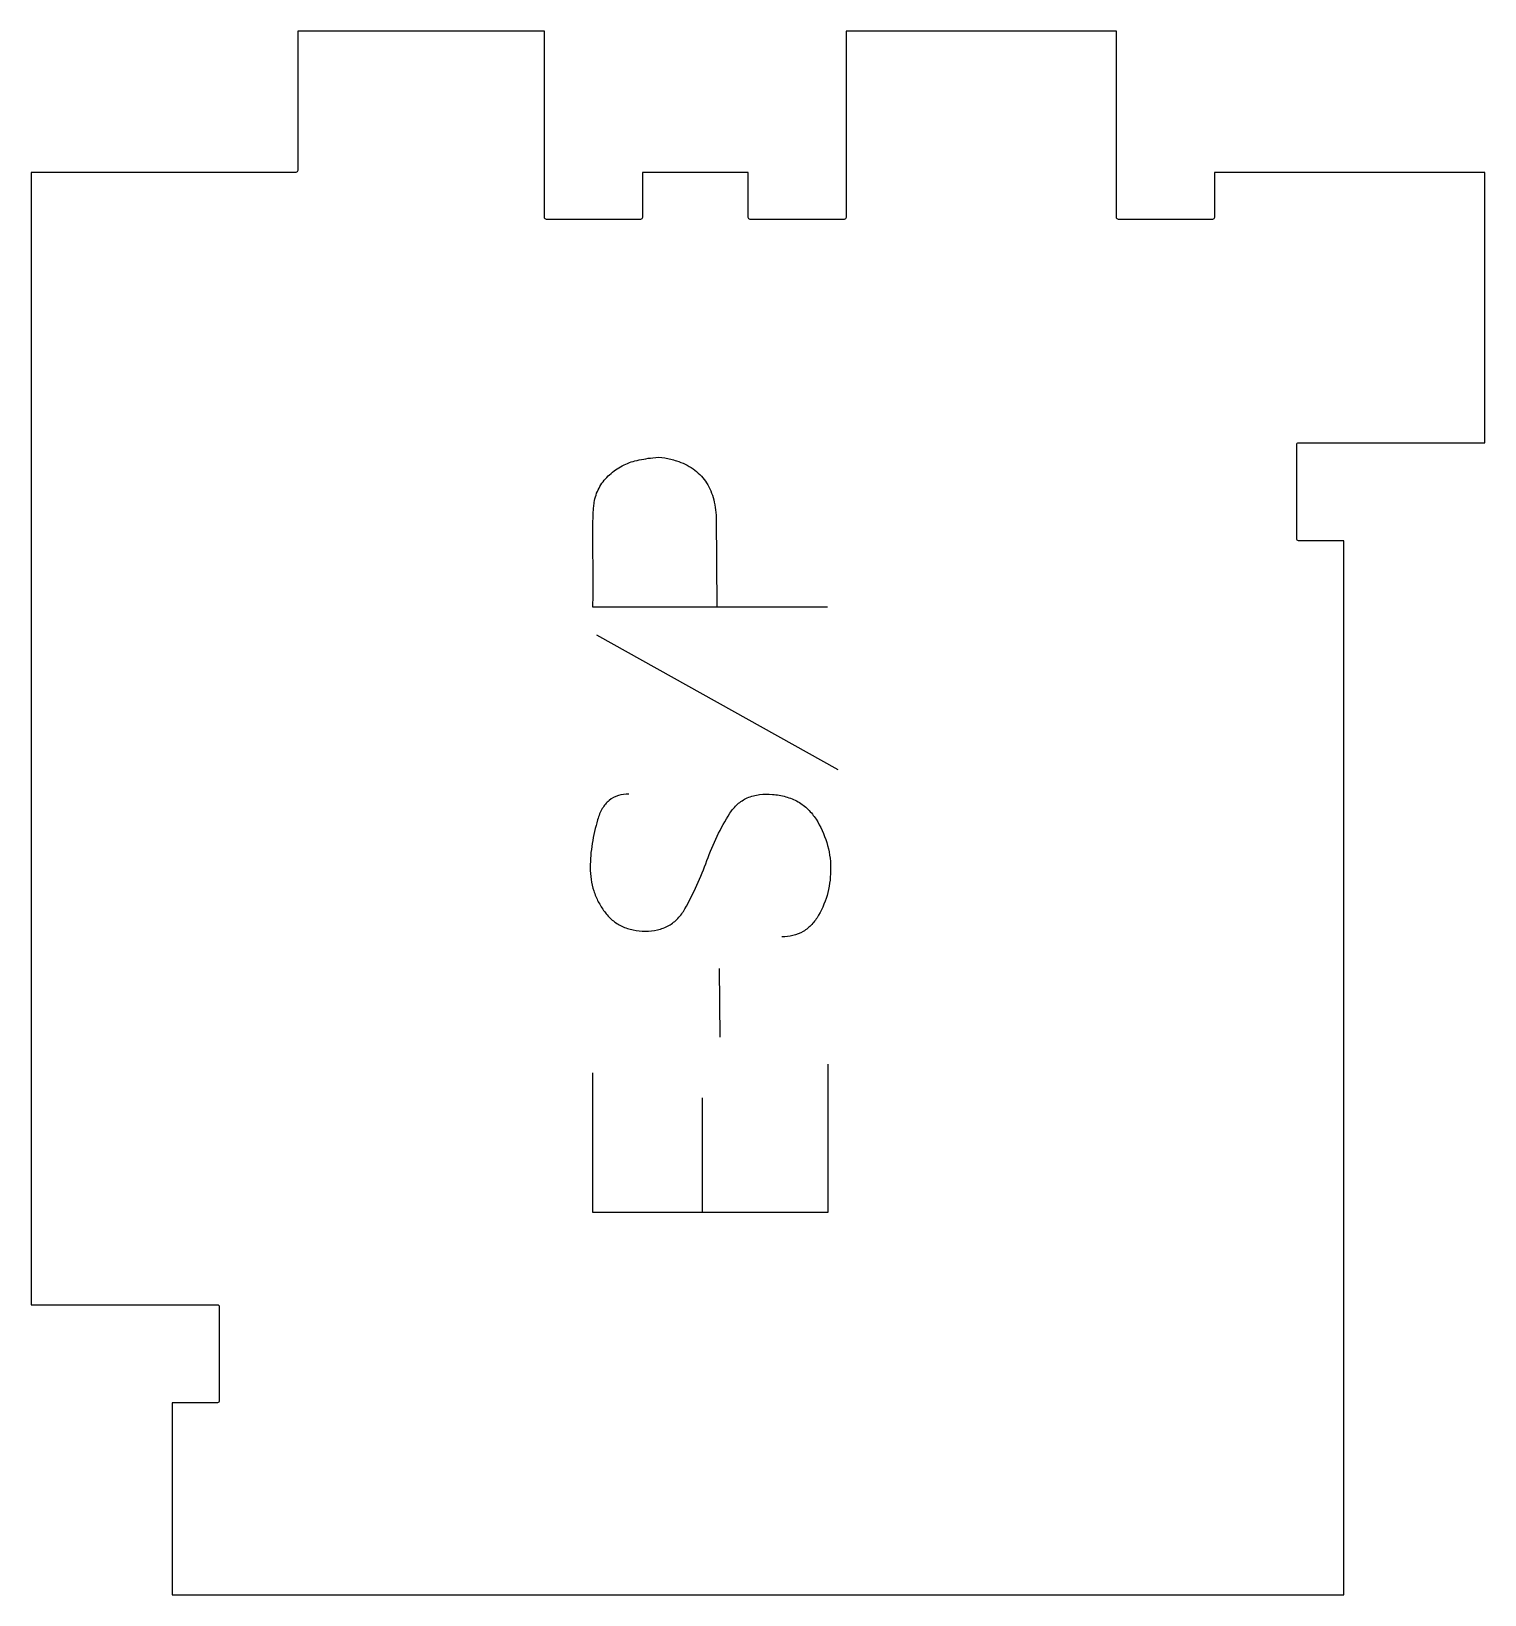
# Model space of a CAD drawing. Extents: x 0 to 186, y 0 to 200.
import ezdxf

# ---------------------------------------------------------------- set-up
doc = ezdxf.new("R2010")
doc.units = 0
doc.layers.add('1_ANYTOOL_1MMDEEP_LABELS_S', color=2, linetype='CONTINUOUS')
doc.layers.add('4_ANYTOOL_CUTTHROUGH_OUTSI', color=5, linetype='CONTINUOUS')

msp = doc.modelspace()

# ---------------------------------------------------------------- linework, layer by layer
at = {"layer": '1_ANYTOOL_1MMDEEP_LABELS_S'}
for p, q in [((72.150296, 122.481039), (102.921724, 105.295325)), ((87.793153, 79.923896), (87.878867, 71.138182)), ((85.607439, 63.423896), (85.607439, 48.766753))]:
    msp.add_line(p, q, dxfattribs=at)
for points in [[(101.63601, 125.995325), (71.678867, 125.995325, 0.003159), (71.70563, 128.513115, 0.003214), (71.700296, 131.031039, -0.001077), (71.684202, 133.548873, -0.001059), (71.678867, 136.066753, -0.004561), (71.687715, 137.036723, -0.008415), (71.721724, 138.006039, -0.007813), (71.767867, 138.688313, -0.018877), (71.850296, 139.366753, -0.084406), (72.458531, 141.205684, -0.080115), (73.628867, 142.752468, -0.061333), (75.211325, 143.932318, -0.064477), (77.03601, 144.681039, -0.020125), (78.165752, 144.915623, -0.007241), (79.307439, 145.088182, -0.073155), (80.849318, 145.071956, -0.049144), (82.350296, 144.681039, -0.033241), (83.456211, 144.24588, -0.042471), (84.482439, 143.649789, -0.042974), (85.327391, 142.942402, -0.044619), (86.03601, 142.098896, -0.044305), (86.607077, 141.103775, -0.03658), (87.01101, 140.02836, -0.036073), (87.289694, 138.746412, -0.026098), (87.407439, 137.438182), (87.493153, 125.995325)], [(76.264582, 102.166753, 0.071867), (74.927975, 101.97364, 0.100684), (73.746724, 101.34711, 0.047558), (73.270274, 100.872557, 0.038563), (72.881546, 100.322557, 0.037928), (72.534078, 99.625369, 0.026634), (72.278867, 98.888182, 0.028461), (71.592885, 95.864849, 0.041577), (71.33601, 92.781039, 0.036938), (71.44715, 91.278679, 0.041531), (71.791367, 89.813182, 0.041583), (72.368576, 88.435805, 0.038125), (73.157439, 87.166753, 0.057611), (74.149343, 86.096601, 0.065808), (75.369939, 85.302468, 0.06469), (76.829493, 84.824972, 0.046778), (78.364582, 84.681039, 0.052235), (79.914424, 84.843395, 0.075448), (81.364582, 85.388182, 0.076671), (82.537634, 86.304274, 0.061023), (83.421724, 87.50961, 0.021951), (84.94907, 90.538465, 0.018213), (86.228867, 93.681039, -0.02405), (87.534329, 96.782524, -0.02981), (89.164582, 99.723896, -0.068439), (90.130512, 100.865198, -0.079282), (91.382439, 101.673896, -0.076308), (92.961121, 102.098896, -0.047772), (94.607439, 102.123896, -0.046243), (96.288398, 101.830662, -0.06359), (97.859224, 101.181039, -0.064671), (99.143413, 100.208215, -0.057073), (100.157439, 98.952468, -0.067522), (101.520349, 95.984159, -0.070793), (102.021724, 92.75961, -0.064027), (101.659209, 89.620595, -0.070447), (100.478867, 86.695325, -0.054374), (99.629234, 85.536907, -0.074742), (98.518153, 84.638182, -0.075199), (97.211775, 84.115175, -0.057737), (95.807439, 83.952468)]]:
    msp.add_lwpolyline(points, format="xyb", dxfattribs=at)
msp.add_lwpolyline([(101.678867, 67.70961), (101.678867, 48.766753), (71.678867, 48.766753), (71.678867, 66.595325)], dxfattribs=at)
at = {"layer": '4_ANYTOOL_CUTTHROUGH_OUTSI'}
msp.add_lwpolyline([(151, 181.5), (151, 175.75, -0.414214), (150.75, 175.5), (138.75, 175.5, -0.414214), (138.5, 175.75), (138.5, 199.5), (104, 199.5), (104, 175.75, -0.414214), (103.75, 175.5), (91.75, 175.5, -0.414214), (91.5, 175.75), (91.5, 181.5), (78, 181.5), (78, 175.75, -0.414214), (77.75, 175.5), (65.75, 175.5, -0.414214), (65.5, 175.75), (65.5, 199.5), (34, 199.5), (34, 181.75, -0.414214), (33.75, 181.5), (0, 181.5), (0, 37), (23.75, 37, -0.414214), (24, 36.75), (24, 24.75, -0.414214), (23.75, 24.5), (18, 24.5), (18, 0), (167.5, 0), (167.5, 134.5), (161.75, 134.5, -0.414214), (161.5, 134.75), (161.5, 146.75, -0.414214), (161.75, 147), (185.5, 147), (185.5, 181.5)], format="xyb", close=True, dxfattribs=at)

doc.saveas('drawing.dxf')
